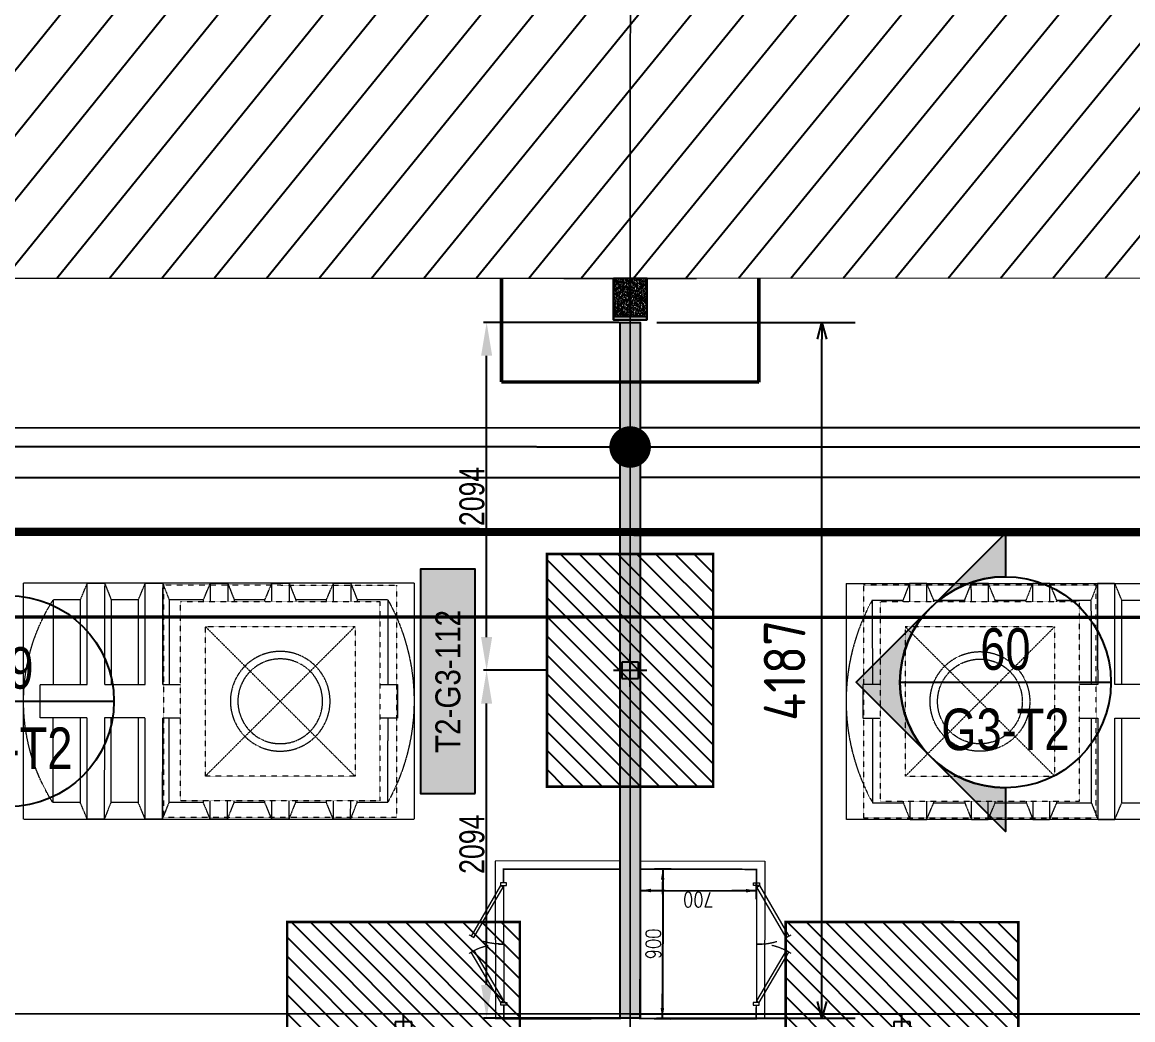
# Model space of a CAD drawing. Header units: centimetres. Extents: x -6122352 to 7132207, y -1694241 to 1947892.
# Drawn here: x 182464 to 189148, y -108418 to -102413 of the extents above; entities that cross this region are included whole.
import ezdxf
from ezdxf.enums import TextEntityAlignment as Align

# ---------------------------------------------------------------- set-up
doc = ezdxf.new("R2010")
doc.units = ezdxf.units.CM
doc.header["$MEASUREMENT"] = 0
doc.header["$PDMODE"] = 66
doc.header["$PDSIZE"] = 100
for name, pattern in [('2. HG-ST XR COL 3A (5V 7V 9V 11V - GF (4M & 5D-E)$0$HIDDEN', [0.375, 0.25, -0.125]), ('DASHED2', [0.375, 0.25, -0.125]), ('HIDDEN', [0.375, 0.25, -0.125]), ('LTH-4G-M-XR-GROUND FLOOR PLAN$0$HIDDEN2', [0.1875, 0.125, -0.0625]), ('XR-AR-END-SETTING OUT PLAN$0$23261-XR-AR-SI-GF$0$HIDDEN', [0.375, 0.25, -0.125])]:
    doc.linetypes.add(name, pattern=pattern)
for name, color, linetype in [('00-MI-DIM', 7, 'Continuous'), ('23585-XR-AR-BOUNDARY WALLS AND SETBACKS$0$setback', 7, 'XR-AR-END-SETTING OUT PLAN$0$23261-XR-AR-SI-GF$0$HIDDEN'), ('@MI-FOOTINGS', 7, 'Continuous'), ('@MI-REF LAYER', 7, 'Continuous'), ('@MI-TYPE-02', 6, 'Continuous'), ('A-GLASS HATCH', 7, 'Continuous'), ('B_TH_8', 7, 'Continuous'), ('CTECH-Text 2.5mm', 2, 'Continuous'), ('PANEL-TAGS', 7, 'Continuous'), ('VD-WS-WATER TANK', 7, 'Continuous'), ('XR-AR-MID-SETTING OUT FOR MASTER$0$23585-XR-AR-MID-GROUND FLOOR$0$A-Flor-Strs', 1, 'Continuous'), ('XR-AR-MID-SETTING OUT FOR MASTER$0$23585-XR-AR-MID-GROUND FLOOR$0$GS-HATCH-FLOOR TILE', 251, 'Continuous')]:
    doc.layers.add(name, color=color, linetype=linetype)
doc.layers.add('08-Compound Wall-2', color=6, linetype='Continuous', lineweight=25, true_color=0xff00ff)
for name, color, linetype, lineweight in [('23585-XR-AR-DAMAC PLOT LIMITS$0$1-Mid units', 41, 'Continuous', 5), ('@ Foundations', 4, 'DASHED2', 50), ('A-ANNO-TEXT', 3, 'Continuous', 25), ('LTH-4G-M-XR-GROUND FLOOR PLAN$0$1717 X Water Tank Location_5B$0$00 Line 2', 6, 'Continuous', 13), ('XR-AR-MID-SETTING OUT FOR MASTER$0$23585-XR-AR-MID-GROUND FLOOR$0$$A-GLAZ-WNDO', 232, 'Continuous', 9), ('XR-AR-MID-SETTING OUT FOR MASTER$0$23585-XR-AR-MID-GROUND FLOOR$0$A-GLAZ-SILL', 8, 'Continuous', 5), ('XR-AR-MID-SETTING OUT FOR MASTER$0$23585-XR-AR-MID-GROUND FLOOR$0$A-GLAZ-WNDO', 232, 'Continuous', 9), ('XR-AR-MID-SETTING OUT FOR MASTER$0$23585-XR-AR-MID-GROUND FLOOR$0$A-WALL', 7, 'Continuous', 30), ('XR-AR-MID-SETTING OUT FOR MASTER$0$23585-XR-AR-MID-GROUND FLOOR$0$S-COLS', 51, 'Continuous', 40)]:
    doc.layers.add(name, color=color, linetype=linetype, lineweight=lineweight)
doc.layers.add('LTH-4G-M-XR-GROUND FLOOR PLAN$0$PDF_Geometry', color=7, linetype='Continuous', true_color=0xcccccc)
doc.styles.add('Arial Narrow', font='ARIALN.TTF', dxfattribs={"width": 0.95, "height": 500})
doc.styles.add('DIMTEXT', font='romans.shx', dxfattribs={"width": 0.8})
doc.styles.add('JWC 1.50MM', font='GOTHIC.TTF', dxfattribs={"width": 0.8, "height": 1.5})
doc.styles.add('PANELTAG_STYLE', font='arial.ttf')
doc.styles.add('Schueco-BEMSTIL', font='isocpeur.ttf', dxfattribs={"width": 0.9})
doc.dimstyles.new('DIM-25', dxfattribs={"dimscale": 25, "dimtxt": 2.5, "dimasz": 2.5, "dimexe": 1.25, "dimexo": 0.625, "dimgap": 1, "dimtad": 1, "dimdec": 0, "dimdsep": 46, "dimtxsty": 'DIMTEXT', "dimblk": 'AROW', "dimcen": 2.5, "dimse1": 1, "dimse2": 1, "dimclrd": 1, "dimclre": 1, "dimclrt": 2, "dimadec": 0, "dimazin": 0, "dimtfac": 1, "dimtdec": 0, "dimtmove": 0, "dimatfit": 3, "dimfxl": 1, "dimarcsym": 0})
doc.dimstyles.new('JWC - 1.5', dxfattribs={"dimtxt": 1.5, "dimasz": 2, "dimexe": 0.18, "dimexo": 0.06, "dimgap": 0.09, "dimtad": 1, "dimtoh": 1, "dimdec": 0, "dimzin": 0, "dimdsep": 46, "dimtxsty": 'JWC 1.50MM', "dimcen": 0.09, "dimclrd": 1, "dimclre": 1, "dimclrt": 2, "dimadec": 0, "dimazin": 0, "dimtfac": 1, "dimtdec": 0, "dimtofl": 0, "dimtmove": 0, "dimatfit": 3, "dimfxl": 30, "dimtolj": 1, "dimtzin": 0, "dimarcsym": 0})
doc.dimstyles.new('MI- JWC-TXT-2.5 MM', dxfattribs={"dimscale": 1.5, "dimtxt": 2.5, "dimasz": 1, "dimexe": 2, "dimexo": 1, "dimgap": 1, "dimtad": 1, "dimdec": 0, "dimdsep": 46, "dimtxsty": 'Schueco-BEMSTIL', "dimblk": 'OPEN30', "dimcen": 0, "dimdle": 2, "dimclrd": 140, "dimclre": 8, "dimclrt": 40, "dimadec": 0, "dimazin": 2, "dimtfac": 1, "dimtdec": 0, "dimtix": 1, "dimtmove": 2, "dimatfit": 3, "dimldrblk": 'OPEN', "dimfxl": 2, "dimlwd": -1, "dimlwe": -1, "dimarcsym": 0})
pattern_1 = [(45, (0, 0), (-57.45242597140699, 57.45242597140699), [])]

# ---------------------------------------------------------------- blocks, each defined once
blk = doc.blocks.new('23585-XR-AR-BOUNDARY WALLS AND SETBACKS')
at = {"layer": '08-Compound Wall-2'}
blk.add_lwpolyline([(496545.2942134548, 2768939.473959669), (496562.9158801445, 2768923.328117771), (496568.9635689847, 2768929.928655439), (496573.0169715791, 2768934.352258272), (496577.0705717183, 2768938.776058423), (496581.1239700586, 2768943.199856612), (496585.1773700582, 2768947.623656611), (496589.2307700578, 2768952.047456612), (496593.2841700584, 2768956.471256611), (496597.3375700579, 2768960.895056612), (496601.3909715799, 2768965.318658272), (496607.5050130368, 2768971.991327045), (496589.8835430788, 2768988.137370344)], dxfattribs=at)
at = {"layer": '23585-XR-AR-BOUNDARY WALLS AND SETBACKS$0$setback', "ltscale": 40, "const_width": 0.05}
blk.add_lwpolyline([(496603.4076911526, 2768971.812311382), (496589.0303414653, 2768984.985861099), (496584.8756448581, 2768980.451546177), (496580.8222491085, 2768976.027750814), (496576.7688491076, 2768971.603950815), (496572.7154491082, 2768967.180150814), (496568.6620491074, 2768962.756350815), (496564.6084013822, 2768958.332698731), (496560.5550491072, 2768953.908950815), (496556.501649108, 2768949.485150816), (496552.4482491076, 2768945.061350815), (496548.2917628816, 2768940.525058872), (496562.6692411395, 2768927.351702746), (496566.825369577, 2768931.887763219), (496570.8788474204, 2768936.311448177), (496574.9324515896, 2768940.735252725), (496578.9858017811, 2768945.158998367), (496583.0392017807, 2768949.582798366), (496587.0926017799, 2768954.006598367), (496591.1460017811, 2768958.430398366), (496595.1994017801, 2768962.854198367), (496599.2528474218, 2768967.277848177)], close=True, dxfattribs=at)
blk = doc.blocks.new('A$C9d9485f6')
at = {"layer": 'A-ANNO-TEXT', "rotation": 312.4881850805905}
blk.add_blockref('23585-XR-AR-BOUNDARY WALLS AND SETBACKS', (-2377088.534775567, -1504219.252137818), dxfattribs=at)
blk = doc.blocks.new('23585-XR-AR-DAMAC PLOT LIMITS')
at = {"layer": '23585-XR-AR-DAMAC PLOT LIMITS$0$1-Mid units', "color": 251, "true_color": 0x636466}
for points in [[(496597.4112999998, 2768960.827500001), (496579.7163000004, 2768977.041099999), (496583.7697000001, 2768981.4649), (496601.4647000004, 2768965.2511)], [(496593.3579000002, 2768956.4037), (496575.6628999999, 2768972.6173), (496579.7163000004, 2768977.041099999), (496597.4112999998, 2768960.827500001)]]:
    blk.add_lwpolyline(points, close=True, dxfattribs=at)
blk = doc.blocks.new('A$Cf093b529')
at = {"layer": 'A-ANNO-TEXT'}
blk.add_blockref('23585-XR-AR-DAMAC PLOT LIMITS', (-495391.9901121984, -2768603.441896566), dxfattribs=at)
blk = doc.blocks.new('AROW')
at = {"color": 1, "ltscale": 100}
for p, q in [((0, 0), (-3, 0)), ((-1.455191522836685e-11, -1), (-1.455191522836685e-11, 1))]:
    blk.add_line(p, q, dxfattribs=at)
blk.add_solid([(-1.279999999998836, 0.2133333333331393), (-1.279999999998836, -0.2133333333331393), (0, 0)], dxfattribs=at)
blk = doc.blocks.new('*D424')
at = {"layer": 'CTECH-Text 2.5mm', "color": 8, "lineweight": -2, "ltscale": 10, "transparency": 16777216}
blk.add_line((0.8245945251717253, -0.1346448104515323), (0.02459452517172529, -0.1346448104515323), dxfattribs=at)
at = {"layer": 'Defpoints', "color": 0, "ltscale": 10, "transparency": 16777216}
for p in [(-0.02540547482827471, -4.440892098500626e-16), (0.8745945251717253, -4.440892098500626e-16), (-0.02540547482827472, -0.1346448104515323)]:
    blk.add_point(p, dxfattribs=at)
at = {"layer": 'CTECH-Text 2.5mm', "color": 8, "lineweight": -2, "ltscale": 10, "transparency": 16777216, "xscale": 0.05, "yscale": 0.05, "zscale": 0.05, "rotation": 180}
blk.add_blockref('AROW', (-0.02540547482827472, -0.1346448104515323), dxfattribs=at)
at = {"layer": 'CTECH-Text 2.5mm', "color": 8, "lineweight": -2, "ltscale": 10, "transparency": 16777216, "xscale": 0.05, "yscale": 0.05, "zscale": 0.05}
blk.add_blockref('AROW', (0.8745945251717253, -0.1346448104515323), dxfattribs=at)
at = {"layer": 'CTECH-Text 2.5mm', "color": 8, "ltscale": 10, "transparency": 16777216, "insert": (0.4245945251717253, -0.07964481045153232), "char_height": 0.09, "attachment_point": 5, "style": 'DIMTEXT'}
blk.add_mtext('900', dxfattribs=at)
blk = doc.blocks.new('*D423')
at = {"layer": 'CTECH-Text 2.5mm', "color": 8, "lineweight": -2, "ltscale": 10, "transparency": 16777216}
blk.add_line((0.7458974683694629, -0.05000000000000048), (0.745897468369463, -0.6500000000000008), dxfattribs=at)
at = {"layer": 'Defpoints', "color": 0, "ltscale": 10, "transparency": 16777216}
for p in [(0.8745945251717258, -4.440892098500628e-16), (0.745897468369463, -0.7000000000000008), (0.8745945278484509, -0.7000000000000007)]:
    blk.add_point(p, dxfattribs=at)
at = {"layer": 'CTECH-Text 2.5mm', "color": 8, "lineweight": -2, "ltscale": 10, "transparency": 16777216, "xscale": 0.05, "yscale": 0.05, "zscale": 0.05}
for p, rotation in [((0.7458974683694629, -4.647852750491067e-16), 90), ((0.745897468369463, -0.7000000000000008), 270)]:
    blk.add_blockref('AROW', p, dxfattribs=dict(at, rotation=rotation))
at = {"layer": 'CTECH-Text 2.5mm', "color": 8, "ltscale": 10, "transparency": 16777216, "insert": (0.6908974683694628, -0.3500000000000008), "char_height": 0.09, "attachment_point": 5, "rotation": 90, "style": 'DIMTEXT'}
blk.add_mtext('700', dxfattribs=at)
blk = doc.blocks.new('WT')
at = {"layer": 'VD-WS-WATER TANK', "color": 8, "linetype": 'HIDDEN', "lineweight": 5}
for p, q in [((-1544.628465470625, 709.6584162400104), (-1544.628465470625, -710.3415837597568)), ((-1544.628465470625, 709.6584162400104), (805.3742911103182, 709.6584162400104)), ((805.3742911103182, -710.3415837599896), (805.3742911103182, 709.6584162400104)), ((-1205.197479922557, 610), (-1368.584841941483, 609.6917219583411)), ((-1367.616602353984, 100.7170481621288), (-1368.584841941483, 609.6917219583411)), ((-853.8209368987009, 609.9999999995343), (-1019.529137560632, 609.6873430171981)), ((-462.4613206691574, 609.9999999997672), (-670.4740313610528, 609.9999999997672)), ((-92.2536644951906, 609.9999999997672), (-279.1144151315093, 609.9999999997672)), ((277.9539916787762, 609.9999999997672), (91.09390626149252, 609.6474338008557)), ((645.8408009468112, 609.9999999997672), (461.3015541732311, 609.6518127417658)), ((646.8096269820817, 100.7170481618959), (645.8408009468112, 609.9999999997672)), ((-1366.263995035551, -610.3082780416589), (-1367.232107905904, -101.4002156818751)), ((648.161647852743, -610.0000000002328), (647.1941214301623, -101.4002156816423)), ((-1202.876633016858, -610.0000000002328), (-1366.263995035551, -610.3082780416589)), ((-853.8209368984681, -610.0000000002328), (-1017.208298916928, -610.3082780416589)), ((-462.4613206691574, -610), (-668.1531844553538, -610)), ((-92.2536644951906, -610.0000000002328), (-276.7935682260431, -610.0000000002328)), ((277.9539916787762, -610.0000000002328), (93.4147449049633, -610.3481872582342)), ((648.161647852743, -610.0000000002328), (463.6224010786973, -610.3481872582342)), ((805.3742911103182, -710.3415837599896), (-1544.628465470625, -710.3415837597568))]:
    blk.add_line(p, q, dxfattribs=at)
at = {"layer": 'VD-WS-WATER TANK', "color": 8, "linetype": 'HIDDEN', "lineweight": 5, "ltscale": 0.2}
for p, q in [((-450.0018297319766, 450.0018297312781, 1.058825682041061), (449.9999999995343, -449.9999999997672, -1)), ((449.9999999995343, 449.9999999993015), (-450.0000000004657, -450.0000000002328, 1.000000000007276))]:
    blk.add_line(p, q, dxfattribs=at)
at = {"layer": 'VD-WS-WATER TANK', "color": 8, "linetype": 'HIDDEN', "lineweight": 5}
for points in [[(-1057.987290713005, 100.7170481625944), (-1058.984124873765, 709.6584162407089), (-1161.101388717303, 709.6584162407089), (-1202.876633016625, 610.0000000006985), (-1202.876633016858, 100.7170481625944)], [(-1161.101388717303, 709.6584162407089), (-1161.10138871707, 100.7170481625944)], [(-1018.560901444405, 100.7170481623616), (-1019.529727479443, 610.0000000004657), (-1058.984124873765, 709.6584162407089)], [(-708.9315945943817, 100.7170481623616), (-709.928428754909, 709.6584162404761), (-812.04569259868, 709.6584162404761), (-853.8209368987009, 610.0000000002328), (-853.8209368982352, 100.7170481628273)], [(-812.04569259868, 709.6584162404761), (-812.04569259868, 100.7170481623616)], [(-669.5052053260151, 100.7170481623616), (-670.4740313610528, 610.0000000002328), (-709.928428754909, 709.6584162404761)], [(-318.3893022132106, 599.9999999993015), (-318.5688125255983, 709.6584162404761), (-420.6860763693694, 709.6584162404761), (-462.4613206691574, 610.0000000004657), (-462.4613206691574, 599.9999999997672)], [(-420.6860763693694, 709.6584162404761), (-420.6860763693694, 599.9999999997672)], [(-279.0953917962033, 599.9999999997672), (-279.1144151315093, 610.0000000004657), (-318.5688125255983, 709.6584162404761)], [(51.81901098834351, 599.9999999995343), (51.63884364836849, 709.6584162402432), (-50.47842019540258, 709.6584162407089), (-92.25366449495777, 610), (-92.2536644951906, 600)], [(-50.47842019540258, 709.6584162407089), (-50.47842019563541, 599.9999999997672)], [(91.11226437753066, 599.9999999995343), (91.09324104245752, 610.0000000002328), (51.63884364836849, 709.6584162402432)], [(422.026010134723, 599.9999999997672), (421.8464998223353, 709.6584162404761), (319.7292359783314, 709.6584162407089), (277.9539916787762, 610.0000000002328), (277.9539916787762, 599.9999999995343)], [(319.7292359783314, 709.6584162407089), (319.7292359785642, 600.0000000002328)], [(461.3199205512647, 600), (461.3008972161915, 610), (421.8464998223353, 709.6584162404761)], [(-1161.10138871707, 100.7170481625944), (-1444.626510607777, 100.7170481625944), (-1444.626510607777, -101.4002156811766), (-1161.10138871707, -101.4002156814095)], [(-812.04569259868, 100.7170481623616), (-1057.987290713005, 100.7170481625944)], [(-600.0000000002328, 100.7170481623616), (-708.9315945943817, 100.7170481623616)], [(599.9999999997672, -101.4002156811766), (705.3734893924557, -101.4002156811766), (705.3734893924557, 100.7170481625944), (599.9999999997672, 100.7170481625944)], [(-1202.876633016858, -101.4002156814095), (-1202.876633016858, -609.9999999995343), (-1161.101388717303, -710.3415837595239), (-1056.663277968066, -710.3415837592911), (-1017.208880573744, -610), (-1018.176406996092, -101.4002156811766)], [(-1161.10138871707, -101.4002156814095), (-1161.101388717303, -710.3415837595239)], [(-1056.663277968066, -710.3415837592911), (-1057.659002496395, -101.4002156809438)], [(-1057.659002496395, -101.4002156809438), (-812.0456925984472, -101.4002156811766)], [(-853.8209368984681, -101.4002156809438), (-853.8209368984681, -609.9999999995343), (-812.04569259868, -710.3415837595239), (-707.6075818496756, -710.3415837595239), (-668.1531844551209, -610), (-669.1207108779345, -101.4002156809438)], [(-812.0456925984472, -101.4002156811766), (-812.04569259868, -710.3415837595239)], [(-707.6075818496756, -710.3415837595239), (-708.6033063777722, -101.4002156809438)], [(-708.6033063777722, -101.4002156809438), (-600.0000000006985, -101.4002156814095)], [(-462.4613206689246, -600.0000000002328), (-462.4613206689246, -609.9999999997672), (-420.6860763693694, -710.3415837595239), (-316.2479656198993, -710.3415837590583), (-276.7935682255775, -609.9999999997672), (-276.8125915611163, -600.0000000002328)], [(-420.6860763693694, -600.0000000004657), (-420.6860763693694, -710.3415837595239)], [(-316.2479656198993, -710.3415837590583), (-316.428393206792, -600)], [(-92.25366449495777, -600.0000000004657), (-92.25366449495777, -609.9999999997672), (-50.47842019516975, -710.3415837592911), (53.95969055383466, -710.3415837592911), (93.41408794769086, -609.9999999997672), (93.39506461261772, -600.0000000004657)], [(-50.47842019540258, -600.0000000002328), (-50.47842019516975, -710.3415837592911)], [(53.95969055383466, -710.3415837592911), (53.7786999901291, -600.0000000004657)], [(277.9539916787762, -600.0000000004657), (277.9539916787762, -610), (319.7292359785642, -710.3415837592911), (424.1673467275687, -710.3415837592911), (463.6217441216577, -609.9999999997672), (463.6027207863517, -600.0000000002328)], [(319.7292359783314, -600.0000000004657), (319.7292359785642, -710.3415837592911)], [(424.1673467275687, -710.3415837592911), (423.9869191413745, -600.0000000002328)]]:
    blk.add_lwpolyline(points, dxfattribs=at)
at = {"layer": 'VD-WS-WATER TANK', "color": 8, "linetype": 'HIDDEN', "lineweight": 5, "ltscale": 0.2}
for points in [[(-699.9999999995343, -699.9999999995343), (700.0000000002328, -700), (699.9999999997672, 700), (-700, 700.0000000002328)], [(-600.0000000004657, -600.0000000004657), (599.9999999995343, -600.0000000011642), (599.9999999995343, 599.9999999995343), (-600.0000000002328, 599.9999999990687)], [(-450.0000000002328, -450.0000000002328), (449.9999999997672, -450.0000000004657), (449.9999999995343, 449.9999999993015), (-450.0000000004657, 450)]]:
    blk.add_lwpolyline(points, close=True, dxfattribs=at)
at = {"layer": 'VD-WS-WATER TANK', "color": 8, "linetype": 'HIDDEN', "lineweight": 5}
for radius in [299.9999999999999, 254.9999999999999]:
    blk.add_circle((0, 2.328306436538696e-10), radius, dxfattribs=at)
for centre, radius, start, end in [((-406.0936178530101, 1.520493773277849), 1138.534847617149, 147.7123555648303, 212.5056355353665), ((-448.5880362042226, -2.084176184376702), 1253.962327314667, 331.0008973028165, 29.21709379940886)]:
    blk.add_arc(centre, radius, start, end, dxfattribs=at)
blk = doc.blocks.new('_Dot')
at = {"color": 0, "linetype": 'ByBlock', "lineweight": -2}
blk.add_line((-0.5, 0), (-1, 0), dxfattribs=at)
at = {"color": 0, "linetype": 'ByBlock', "const_width": 0.5}
blk.add_lwpolyline([(-0.25, 0, 1), (0.25, 0, 1)], format="xyb", close=True, dxfattribs=at)
blk = doc.blocks.new('_Open30')
at = {"color": 0, "linetype": 'ByBlock', "lineweight": -2}
for p, q in [((-1, 0.26794919), (0, 0)), ((0, 0), (-1, -0.26794919)), ((0, 0), (-1, 0))]:
    blk.add_line(p, q, dxfattribs=at)
blk = doc.blocks.new('*D1487')
at = {"layer": '@MI-TYPE-02', "color": 8, "transparency": 16777216}
for p, q in [((417737.3374513028, -229133.8218370808), (418931.5244793472, -229133.8218370808)), ((417736.6133447946, -233320.9792771468), (418931.5244793472, -233320.9792771468))]:
    blk.add_line(p, q, dxfattribs=at)
at = {"layer": '@MI-TYPE-02', "color": 140, "transparency": 16777216}
blk.add_line((418731.5244793472, -233220.9792771468), (418731.5244793472, -229233.8218370808), dxfattribs=at)
at = {"layer": 'Defpoints', "color": 0, "transparency": 16777216}
for p in [(417637.3374513028, -229133.8218370808), (418731.5244793472, -229133.8218370808), (417636.6133447946, -233320.9792771468)]:
    blk.add_point(p, dxfattribs=at)
at = {"layer": '@MI-TYPE-02', "color": 140, "transparency": 16777216, "xscale": 100, "yscale": 100, "zscale": 100}
for p, rotation in [((418731.5244793472, -229133.8218370808), 90), ((418731.5244793472, -233320.9792771468), 270)]:
    blk.add_blockref('_Open30', p, dxfattribs=dict(at, rotation=rotation))
at = {"layer": '@MI-TYPE-02', "color": 40, "transparency": 16777216, "insert": (418506.524479347, -231227.4005571138), "char_height": 250, "attachment_point": 5, "rotation": 90, "style": 'Schueco-BEMSTIL'}
blk.add_mtext('4187', dxfattribs=at)
blk = doc.blocks.new('_Open')
at = {"color": 0, "linetype": 'ByBlock', "lineweight": -2}
for p, q in [((-1, 0.1666666666666667), (0, 0)), ((-1, -0.1666666666666667), (0, 0)), ((0, 0), (-1, 0))]:
    blk.add_line(p, q, dxfattribs=at)
blk = doc.blocks.new('T2-SINGLE FOOTING')
at = {"layer": '@MI-FOOTINGS', "transparency": 33554679}
h = blk.add_hatch(dxfattribs=at)
h.set_pattern_fill('ANSI31', color=8, scale=650)
h.set_pattern_definition(pattern_1)
h.paths.add_polyline_path([(-700, 500), (700, 500), (700, -500), (-700, -500)])
at = {"layer": '@MI-FOOTINGS', "color": 62, "const_width": 15}
blk.add_lwpolyline([(-700, 500), (700, 500), (700, -500), (-700, -500)], close=True, dxfattribs=at)
at = {"layer": '@MI-FOOTINGS', "color": 30}
blk.add_point((0, 0), dxfattribs=at)
blk = doc.blocks.new('*D1587')
at = {"color": 1, "lineweight": -2, "transparency": 16777216}
for p, q in [((41493.7554321444, -2026.094970520092), (41118.26345582127, -2026.094970520092)), ((41136.26345582127, -3919.663388260526), (41136.26345582127, -2226.094970520092)), ((41933.39337977477, -4119.663388260526), (41118.26345582127, -4119.663388260526))]:
    blk.add_line(p, q, dxfattribs=at)
at = {"color": 1, "transparency": 16777216}
for points in [[(41102.93012248794, -2226.094970520092), (41169.59678915461, -2226.094970520092), (41136.26345582127, -2026.094970520092)], [(41102.93012248794, -3919.663388260526), (41169.59678915461, -3919.663388260526), (41136.26345582127, -4119.663388260526)]]:
    blk.add_solid(points, dxfattribs=at)
at = {"layer": 'Defpoints', "color": 0, "transparency": 16777216}
for p in [(41136.26345582127, -2026.094970520092), (41499.7554321444, -2026.094970520092), (41939.39337977477, -4119.663388260526)]:
    blk.add_point(p, dxfattribs=at)
at = {"color": 2, "transparency": 16777216, "insert": (41048.49051224547, -3072.87917939032), "char_height": 150, "attachment_point": 5, "rotation": 90, "style": 'JWC 1.50MM'}
blk.add_mtext('\\A1;2094', dxfattribs=at)
blk = doc.blocks.new('*D1588')
at = {"color": 1, "lineweight": -2, "transparency": 16777216}
for p, q in [((41934.11748628296, 67.4940518055528), (41118.26345582129, 67.49405180555267)), ((41136.26345582129, -1826.094970520092), (41136.26345582129, -132.5059481944474)), ((41493.7554321444, -2026.094970520092), (41118.26345582129, -2026.094970520092))]:
    blk.add_line(p, q, dxfattribs=at)
at = {"color": 1, "transparency": 16777216}
for points in [[(41102.93012248795, -132.5059481944474), (41169.59678915462, -132.5059481944474), (41136.26345582129, 67.49405180555267)], [(41102.93012248795, -1826.094970520092), (41169.59678915462, -1826.094970520092), (41136.26345582129, -2026.094970520092)]]:
    blk.add_solid(points, dxfattribs=at)
at = {"layer": 'Defpoints', "color": 0, "transparency": 16777216}
for p in [(41136.26345582129, 67.49405180555267), (41940.11748628296, 67.4940518055528), (41499.7554321444, -2026.094970520092)]:
    blk.add_point(p, dxfattribs=at)
at = {"color": 2, "transparency": 16777216, "insert": (41048.49051224548, -979.3004593572812), "char_height": 150, "attachment_point": 5, "rotation": 90, "style": 'JWC 1.50MM'}
blk.add_mtext('\\A1;2094', dxfattribs=at)
blk = doc.blocks.new('A$C32bc01fd')
at = {"layer": '@MI-REF LAYER'}
h = blk.add_hatch(dxfattribs=at)
h.set_pattern_fill('AR-CONC', color=256, scale=2)
h.set_pattern_definition([(49.99999999999999, (-104821.8991971443, 103939.9561371058), (14.34520365201507, -1.255042699651902), [1.5, -16.5]), (355, (-104821.8991971443, 103939.9561371058), (-2.77502667226, 15.04384267400024), [1.2, -13.2]), (100.45144446, (-104820.7037635243, 103939.8515502258), (11.57017693454224, 13.78879981937259), [1.274803839999999, -14.02284224]), (46.18420000000001, (-104821.8991971443, 103943.9561371058), (21.34482661343145, -3.310385615861531), [2.25, -24.75]), (96.63563549, (-104820.1204622443, 103943.6802709658), (18.69323891348457, 19.48237201549101), [1.91220684, -21.0342752]), (351.1841639899999, (-104821.8991971443, 103943.9561371058), (18.69323890109546, 19.4823720053998), [1.8, -19.80000002]), (21, (-104819.8991971443, 103942.9561371058), (11.93814104236923, -8.052377813306776), [1.5, -16.5]), (326.0000000000001, (-104819.8991971443, 103942.9561371058), (4.866306638431634, 14.50300090093706), [1.2, -13.2]), (71.45144474, (-104818.9043520643, 103942.2851056258), (16.80444753459942, 6.450623056127077), [1.2748038, -14.02284224]), (37.50000000000001, (-104821.8991971443, 103939.9561371058), (0.2431971063458134, 6.65787707662623), [0, -13.04, 0, -13.4, 0, -13.25]), (7.499999999999999, (-104821.8991971443, 103939.9561371058), (5.261390748842972, 7.888234237647205), [0, -7.64, 0, -12.74, 0, -5.05]), (327.5, (-104826.3591971444, 103939.9561371058), (10.67644872344818, -0.4510974346875951), [0, -5, 0, -15.6, 0, -20.7]), (317.5, (-104828.3591971444, 103939.9561371058), (11.66372338684772, 2.002099646646355), [0, -6.5, 0, -10.36, 0, -14.7])])
h.paths.add_polyline_path([(-99.98345501905715, 0), (99.9834550190717, 0), (99.9834550190717, -229.9459197016113), (-99.98345501905715, -229.9459197016113)])
at = {"layer": '@MI-REF LAYER', "color": 0}
blk.add_lwpolyline([(-99.98345501905715, 0), (99.9834550190717, 0), (99.9834550190717, -229.9459197016113), (-99.98345501905715, -229.9459197016113)], close=True, dxfattribs=at)
blk = doc.blocks.new('T2-FOOTING PLAN')
at = {"layer": '@MI-FOOTINGS', "transparency": 33554679}
h = blk.add_hatch(dxfattribs=at)
h.set_pattern_fill('ANSI31', color=8, scale=650)
h.set_pattern_definition(pattern_1)
h.paths.add_polyline_path([(-700, 650), (700, 650), (700, -650), (-700, -650)])
at = {"layer": '@MI-FOOTINGS', "color": 160, "true_color": 0x3340f0, "const_width": 15}
blk.add_lwpolyline([(-700, 650), (700, 650), (700, -650), (-700, -650)], close=True, dxfattribs=at)
at = {"layer": '@MI-FOOTINGS', "color": 30}
blk.add_point((0, 0), dxfattribs=at)
blk = doc.blocks.new('G10-REAR PARTITION LEFT EXTD')
at = {"layer": '@MI-FOOTINGS', "xscale": -1, "rotation": 0.01015602854542941}
for p in [(49658.18472264998, 7.997655955085065), (52658.18467552034, 8.52942436336889)]:
    blk.add_blockref('T2-FOOTING PLAN', p, dxfattribs=at)
blk = doc.blocks.new('XR-AR-MID-SETTING OUT FOR MASTER$0$23585-XR-AR-MID-GROUND FLOOR$0$945-4P-1-101-GROUND FLOOR PLAN$0$XR-MIDDLE-GROUND FLOOR PLAN$0$A$C446944C1')
at = {"layer": 'XR-AR-MID-SETTING OUT FOR MASTER$0$23585-XR-AR-MID-GROUND FLOOR$0$A-GLAZ-SILL', "color": 252}
blk.add_line((-2.733431756496429e-07, -4.737777635455132e-05), (5.199999726377428, -4.737754352390766e-05), dxfattribs=at)
for points in [[(2.208076124545187, -0.02284434624016285), (2.208076124545187, -0.1242443462833762), (2.093846930889413, -0.07354434626176953), (2.208076124545187, -0.02284434624016285)], [(2.991923328721896, -0.02284434624016285), (2.991923328721896, -0.1242443462833762), (3.106152522144839, -0.07354434579610825), (2.991923328721896, -0.02284434624016285)]]:
    blk.add_lwpolyline(points, dxfattribs=at)
at = {"layer": 'XR-AR-MID-SETTING OUT FOR MASTER$0$23585-XR-AR-MID-GROUND FLOOR$0$A-GLAZ-WNDO', "color": 252}
for p, q in [((5.199999726610258, 0.2499526219908148), (-2.735760062932968e-07, 0.2499526222236454)), ((-2.735760062932968e-07, 0.2499526222236454), (-2.733431756496429e-07, -4.737777635455132e-05)), ((0.04999972670339048, 0.0999526223167777), (0.04999972647055984, 0.2499526219908148)), ((1.284999726805836, 0.2499526222236454), (1.284999726805836, 0.09995262185111642)), ((1.334999726619571, 0.09995262208394706), (1.334999726619571, 0.2499526222236454)), ((3.864999726880342, 0.0999526223167777), (3.864999726880342, 0.2499526224564761)), ((3.914999726694077, 0.2499526222236454), (3.914999726694077, 0.09995262185111642)), ((5.149999726563692, 0.09995262254960835), (5.149999726796523, 0.2499526222236454)), ((5.199999726610258, 0.2499526219908148), (5.199999726377428, -4.737754352390766e-05)), ((-2.733431756496429e-07, 0.09995262208394706), (2.599999726517126, 0.09995262185111642)), ((5.199999726610258, 0.0999526223167777), (2.599999726517126, 0.09995262185111642))]:
    blk.add_line(p, q, dxfattribs=at)
for points in [[(1.284999726805836, 0.1999526221770793), (0.04999972647055984, 0.1999526226427406)], [(3.914999726694077, 0.1999526221770793), (5.149999726796523, 0.1999526219442487)]]:
    blk.add_lwpolyline(points, dxfattribs=at)
for points in [[(1.224999726749957, 0.03995262226089835), (1.304999726824462, 0.03995262226089835), (1.304999726824462, 0.08995262207463384), (1.224999726517126, 0.08995262230746448)], [(2.51999972644262, 0.03995262226089835), (1.304999726824462, 0.03995262226089835), (1.304999726824462, 0.08995262207463384), (2.519999726675451, 0.08995262207463384)], [(2.599999726517126, 0.03995262226089835), (2.51999972644262, 0.03995262226089835), (2.519999726675451, 0.08995262207463384), (2.599999726517126, 0.08995262254029512)], [(2.599999726517126, 0.03995262226089835), (2.679999726591632, 0.03995262202806771), (2.679999726591632, 0.08995262254029512), (2.599999726517126, 0.08995262254029512)], [(2.679999726591632, 0.03995262202806771), (3.89499972644262, 0.039952622493729), (3.894999726675451, 0.08995262207463384), (2.679999726591632, 0.08995262254029512)], [(3.974999726749957, 0.039952622493729), (3.89499972644262, 0.039952622493729), (3.894999726675451, 0.08995262207463384), (3.974999726749957, 0.08995262230746448)]]:
    blk.add_lwpolyline(points, close=True, dxfattribs=at)
blk = doc.blocks.new('XR-AR-MID-SETTING OUT FOR MASTER$0$23585-XR-AR-MID-GROUND FLOOR$0$A$C08698786')
at = {"layer": 'XR-AR-MID-SETTING OUT FOR MASTER$0$23585-XR-AR-MID-GROUND FLOOR$0$S-COLS', "color": 252, "lineweight": 30}
blk.add_lwpolyline([(5900, 19472.65428233147), (5899.999999761581, 18772.65428209305), (6100, 18772.65428209305), (6099.999999761581, 19472.65428209305)], close=True, dxfattribs=at)
blk = doc.blocks.new('XR-AR-MID-SETTING OUT FOR MASTER')
h = blk.add_hatch()
h.set_pattern_fill('AR-CONC', color=8, scale=0.2, angle=90)
h.set_pattern_definition([(140, (-1262400.083953284, -115249.5658790822), (3.187817107780619, 36.4369337992008), [3.81, -41.91]), (85.00000000000001, (-1262400.083953284, -115249.5658790822), (-38.21136904780703, -7.048684284993866), [3.048, -33.528116834]), (190.4514447, (-1262399.818302584, -115246.5294776823), (-35.02355038243902, 29.38824941807066), [3.23800176, -35.61804892]), (136.1842, (-1262410.243953284, -115249.5658790822), (8.408465586545434, 54.21580817842599), [5.714999999999996, -62.86499999999997]), (186.63555761, (-1262409.543253284, -115245.0478990822), (-49.48522491954431, 47.48082681030061), [4.857004628, -53.427121632]), (81.18415117, (-1262410.243953284, -115249.5658790822), (-49.48522491710654, 47.48082681299541), [4.571993414, -50.291946384]), (111, (-1262407.703953284, -115244.4858790822), (20.45303963741753, 30.3228782538265), [3.81, -41.91]), (56.00000000000004, (-1262407.703953284, -115244.4858790822), (-36.83759322446385, 12.36040566952942), [3.048, -33.528]), (161.451445, (-1262405.999533304, -115241.9589725622), (-16.38455377718105, 42.68328385574323), [3.23800176, -35.61798752]), (127.5, (-1262400.083953284, -115249.5658790822), (-16.91100777463062, 0.6177206501183644), [0, -33.1216, 0, -34.036, 0, -33.655]), (97.49999999999996, (-1262400.083953284, -115249.5658790822), (-20.0361149636239, 13.36393250206115), [0, -19.4056, 0, -32.3596, 0, -12.827]), (57.49999999999999, (-1262400.083953284, -115260.8942790822), (1.14574879853469, 27.11811903337428), [0, -12.69999999999999, 0, -39.62399999999997, 0, -52.57799999999997]), (47.5, (-1262400.083953284, -115265.9742790822), (-5.085298206666605, 29.62583627720361), [0, -16.51, 0, -26.3144, 0, -37.338])])
h.paths.add_polyline_path([(5999.999541923382, 19702.65428161621), (5900.000002175548, 19702.65428161621), (5900.000002175548, 19472.75295772805), (5999.999541923382, 19472.75295772805)])
h.paths.add_polyline_path([(6100.000002175548, 19702.65428161621), (5999.999541923382, 19702.65428161621), (5999.999541923382, 19472.75295772805), (6100.000002175548, 19472.75295772805)])
for points in [[(6100.000002175548, 19702.65428161621), (6100.000002175548, 19722.65428161621), (5900.000002175548, 19722.65428161621), (5900.000002175548, 19702.65428161621)], [(5900.000002175548, 19472.65428161621), (5900.000002175548, 19702.65428161621), (6100.000002175548, 19702.65428161621), (6100.000002175548, 19472.75295772808)]]:
    blk.add_lwpolyline(points)
at = {"layer": 'XR-AR-MID-SETTING OUT FOR MASTER$0$23585-XR-AR-MID-GROUND FLOOR$0$A-Flor-Strs', "color": 8}
for p, q in [((60.05534254956096, 20672.92354680672), (5940.045863168596, 20672.65234583314)), ((60.04151019822535, 20372.92400187173), (5940.031380742199, 20372.65280095958))]:
    blk.add_line(p, q, dxfattribs=at)
at = {"layer": 'XR-AR-MID-SETTING OUT FOR MASTER$0$23585-XR-AR-MID-GROUND FLOOR$0$A-WALL', "color": 8}
for points in [[(5899.999999791384, 19472.65428161621), (6099.999999731779, 19472.65428209305), (6100.001724034548, 5500.167464256287), (5900.001724511385, 5500.167624473572), (5900.00086197257, 14852.65960931778), (5500.076263397932, 14852.66031265259), (5500.0762629807, 14952.66031169891), (5900.000431150198, 14952.65961027145)], [(5600.000443965197, 19472.65428209305), (5899.999999791384, 19472.65428161621), (5899.999999850988, 19222.65428209305), (5600.000443309546, 19222.70159482956)]]:
    blk.add_lwpolyline(points, close=True, dxfattribs=at)
at = {"layer": 'XR-AR-MID-SETTING OUT FOR MASTER$0$23585-XR-AR-MID-GROUND FLOOR$0$$A-GLAZ-WNDO', "color": 8, "xscale": -1000, "yscale": 1000, "zscale": 1000}
blk.add_blockref('XR-AR-MID-SETTING OUT FOR MASTER$0$23585-XR-AR-MID-GROUND FLOOR$0$945-4P-1-101-GROUND FLOOR PLAN$0$XR-MIDDLE-GROUND FLOOR PLAN$0$A$C446944C1', (5600.000170022249, 19222.70166015625), dxfattribs=at)
at = {"layer": 'XR-AR-MID-SETTING OUT FOR MASTER$0$23585-XR-AR-MID-GROUND FLOOR$0$GS-HATCH-FLOOR TILE', "color": 8}
blk.add_blockref('XR-AR-MID-SETTING OUT FOR MASTER$0$23585-XR-AR-MID-GROUND FLOOR$0$A$C08698786', (-1.490116119384766e-07, 0), dxfattribs=at)
blk = doc.blocks.new('MID UNIT')
at = {"xscale": 0.001, "yscale": 0.001, "zscale": 0.001}
blk.add_blockref('XR-AR-MID-SETTING OUT FOR MASTER', (0, 0), dxfattribs=at)
blk = doc.blocks.new('TH_8')
blk.add_blockref('MID UNIT', (495802.3053798382, 2769197.479078153))
at = {"xscale": -1}
blk.add_blockref('MID UNIT', (495814.3053798428, 2769197.479078153), dxfattribs=at)
blk = doc.blocks.new('A$Ca7ad59d2')
at = {"layer": 'B_TH_8', "xscale": 1.000018136216304, "yscale": 1.000018136216304, "zscale": 1.000018136216304}
blk.add_blockref('TH_8', (-495803.6470986201, -2769248.051850634), dxfattribs=at)
blk = doc.blocks.new('A$Cac0110ba')
at = {"rotation": 227.5015136760979}
blk.add_blockref('A$Ca7ad59d2', (28.54929658252513, 57.49132066033781), dxfattribs=at)
at = {"layer": '@ Foundations', "linetype": 'DASHED2', "ltscale": 25}
blk.add_lwpolyline([(31.8526986776269, 34.8995214542374), (33.36415380606195, 33.51460145879537), (34.41128843690967, 34.65740899508819), (32.89983330847463, 36.04232899053022)], close=True, dxfattribs=at)
blk = doc.blocks.new('*U1871')
h = blk.add_hatch(color=94)
edge = h.paths.add_edge_path()
edge.add_line((-5.853590386044781e-15, -6.350000000000011), (-3.839567134987508e-15, -8.98025612106916))
edge.add_line((-3.839567134987508e-15, -8.98025612106916), (-8.98025612106916, -1.4210854715202e-14))
edge.add_line((-8.98025612106916, -1.364422505680946e-14), (-1.243449787580175e-14, 8.980256121069147))
edge.add_line((-1.308023176029987e-14, 8.980256121069147), (-6.554262137165959e-15, 6.349999999999988))
edge.add_arc((-2.326472348102011e-15, -1.154631945610163e-14), 6.35, 90.00000000000004, 269.9999999999999)
at = {"color": 94}
blk.add_line((-6.35, -5.639932965095795e-15), (6.35, -1.127986593019159e-14), dxfattribs=at)
for points in [[(-5.853590386044781e-15, -6.350000000000011), (-3.839567134987508e-15, -8.98025612106916), (-8.98025612106916, -1.364422505680946e-14), (-1.308023176029987e-14, 8.980256121069147), (-6.554262137165959e-15, 6.349999999999988, 0.9999999999999994)], [(-4.490128060534579, 4.490128060534578, 0.4142135623730951), (-4.490128060534578, -4.49012806053458), (-8.98025612106916, -1.236372533598709e-15), (-4.490128060534585, 4.490128060534578)]]:
    blk.add_lwpolyline(points, format="xyb", close=True)
blk.add_circle((-1.409983241273949e-15, -5.639932965095795e-15), 6.35, dxfattribs=at)
at = {"style": 'Arial Narrow', "width": 0.95, "flags": 8}
blk.add_attdef('VIEWNUMBER', text='', height=2.5, dxfattribs=at).set_placement((-1.409983241273949e-15, -5.639932965095795e-15), align=Align.BOTTOM_CENTER)
blk.add_attdef('SHEETNUMBER', text='', height=2.5, dxfattribs=at).set_placement((-1.409983241273949e-15, -1.587500000000005), align=Align.TOP_CENTER)
blk = doc.blocks.new('PANELTAG')
at = {"layer": 'PANEL-TAGS', "color": 1}
blk.add_lwpolyline([(-13.49999999999989, -3.300000000000182), (13.50000000000011, -3.300000000000182), (13.50000000000011, 3.299999999999727), (-13.49999999999989, 3.299999999999727)], close=True, dxfattribs=at)
at = {"layer": 'PANEL-TAGS', "color": 40, "true_color": 0xffd700}
blk.add_solid([(-13.49999999999989, -3.300000000000182), (13.50000000000011, -3.300000000000182), (-13.49999999999989, 3.299999999999727), (13.50000000000011, 3.299999999999727)], dxfattribs=at)
at = {"layer": 'PANEL-TAGS', "color": 5, "style": 'PANELTAG_STYLE', "width": 0.85}
blk.add_attdef('TAGNO', text='', height=3, dxfattribs=at).set_placement((1.13686837721616e-13, -4.547473508864641e-13), align=Align.MIDDLE)
blk = doc.blocks.new('M3 REF WITH TABLES')
at = {"color": 1, "const_width": 0.02}
blk.add_lwpolyline([(150.205946641101, 128.4317175084725), (146.4893651941093, 128.0285748476163), (123.299064669176, 102.7194816619158), (121.3066007388406, 104.5475220000371), (123.299064669176, 102.7194816619158), (105.6650739989127, 83.47435318119824), (105.5925103422487, 79.76300930185243)], dxfattribs=at)
blk = doc.blocks.new('A$C3dfd7553')
at = {"layer": 'LTH-4G-M-XR-GROUND FLOOR PLAN$0$1717 X Water Tank Location_5B$0$00 Line 2', "color": 8, "linetype": 'Continuous', "elevation": -5.961404628470183e-10}
blk.add_lwpolyline([(0.05625000142252747, -0.700000001154433, 0.01, 0.01, 0), (-0.02540547482827471, -0.7000000014647962, 0.01, 0.01, 0), (-0.02540547482827471, -4.440892098500626e-16, 0.01, 0.01, 0), (0.8745945251717253, -4.440892098500626e-16, 0.01, 0.01, 0), (0.8745945251717253, -0.7000000000000005, 0.01, 0.01, 0), (0.7937499990198317, -0.7000000003091413, 0, 0, 0)], format="xyseb", dxfattribs=at)
at = {"layer": 'LTH-4G-M-XR-GROUND FLOOR PLAN$0$PDF_Geometry', "color": 8, "lineweight": 5, "elevation": -5.961404628470183e-10}
for points in [[(-0.02540547482827471, -0.7500000016548443), (-0.02540547482827471, -4.440892098500626e-16), (0.9245945251717254, -4.440892098500626e-16), (0.9245945251717254, -0.7499999998087883), (-0.02540547482827471, -0.7500000015625269)], [(0.7765624990198317, -0.7000000000727601), (0.07343750142252746, -0.700000001128647)]]:
    blk.add_lwpolyline(points, dxfattribs=at)
for points in [[(0.07343750142252746, -0.7171875012014066), (0.07343750142252746, -0.6812500012014066), (0.05625000142252747, -0.6812500012014066), (0.05625000142252747, -0.7171875012014066)], [(0.376624831931947, -0.8951878049197844), (0.385999831931947, -0.8795628049197844), (0.08281250142252745, -0.7015625012014066), (0.07343750142252746, -0.7171875012014066)], [(0.4733751685104121, -0.8951878049197844), (0.4640001685104121, -0.8795628049197844), (0.7671874990198316, -0.7015625012013483), (0.7765624990198317, -0.7171875012013483)], [(0.7765624990198317, -0.7171875012013483), (0.7765624990198317, -0.6812500012013484), (0.7937499990198317, -0.6812500012013484), (0.7937499990198317, -0.7171875012013483)]]:
    blk.add_lwpolyline(points, close=True, dxfattribs=at)
at = {"layer": 'LTH-4G-M-XR-GROUND FLOOR PLAN$0$PDF_Geometry', "color": 8, "linetype": 'LTH-4G-M-XR-GROUND FLOOR PLAN$0$HIDDEN2', "lineweight": 5}
for centre, start, end in [((0.07343750142252746, -0.7171875012014066), 327.1406896579334, 2.802125314774052), ((0.7765624990198317, -0.7171875012013483), 177.1978746852259, 212.8593103420665)]:
    blk.add_arc(centre, 0.3515773961808323, start, end, dxfattribs=at)
at = {"layer": 'CTECH-Text 2.5mm', "ltscale": 10}
dim = blk.add_linear_dim(base=(-0.02540547482827472, -0.1346448104515323), p1=(0.8745945251717253, -4.440892098500626e-16), p2=(-0.02540547482827471, -4.440892098500626e-16), dimstyle='DIM-25', override={"dimscale": 1, "dimtxt": 0.09, "dimasz": 0.05, "dimgap": 0.01, "dimlfac": 1000, "dimclrd": 8, "dimclre": 8, "dimclrt": 8}, dxfattribs=at)
dim.commit()
dim.dimension.update_dxf_attribs({"geometry": '*D424', "text_midpoint": (0.4245945251717253, -0.07964481045153232)})
dim = blk.add_linear_dim(base=(0.745897468369463, -0.7000000000000008), p1=(0.8745945251717253, -4.440892098500626e-16), p2=(0.8745945278484505, -0.7000000000000005), angle=90, dimstyle='DIM-25', override={"dimscale": 1, "dimtxt": 0.09, "dimasz": 0.05, "dimgap": 0.01, "dimlfac": 1000, "dimclrd": 8, "dimclre": 8, "dimclrt": 8}, dxfattribs=at)
dim.commit()
dim.dimension.update_dxf_attribs({"geometry": '*D423', "text_midpoint": (0.6908974683694628, -0.3500000000000008)})
blk = doc.blocks.new('A$Ceb9e94c1')
at = {"rotation": 269.8805414051897}
blk.add_blockref('A$C3dfd7553', (15.09004411660135, 23.90465024369769, -5.576022470892501e-09), dxfattribs=at)
at = {"xscale": -0.9999999999999998, "rotation": 90.1194586198141}
blk.add_blockref('A$C3dfd7553', (15.20994836976752, 23.90465604723431, 5.392140216524913e-08), dxfattribs=at)
at = {"layer": 'VD-WS-WATER TANK', "ltscale": 100}
for p, xscale, yscale, zscale, rotation in [((13.04463455965742, 22.02073650341481, -6.172170209697134e-09), 0.001, 0.001, 0.001, 1.469650456022651e-08), ((17.2553806505166, 22.02033942658454, -1.155140051468803e-07), -0.0009999999999999987, 0.0009999999999999987, 0.000999999999999999, 1.030730803970256e-08)]:
    blk.add_blockref('WT', p, dxfattribs=dict(at, xscale=xscale, yscale=yscale, zscale=zscale, rotation=rotation))
blk = doc.blocks.new('T2-G10 PARTITION WALLS')
at = {"layer": 'A-GLASS HATCH'}
h = blk.add_hatch(color=6, dxfattribs=at)
h.dxf.hatch_style = 1
h.paths.add_polyline_path([(41939.39337977476, -4119.663388260524), (41940.11748628295, 67.49405180555186), (42060.11748451402, 67.47344722037087), (42059.39337800583, -4119.683992845705)])
at = {"layer": '@MI-TYPE-02', "color": 6}
blk.add_lwpolyline([(41939.39337977476, -4119.663388260524), (41940.11748628295, 67.49405180555186), (42060.11748451402, 67.47344722037087), (42059.39337800583, -4119.683992845705)], close=True, dxfattribs=at)
at = {"layer": '@MI-FOOTINGS', "rotation": 90}
blk.add_blockref('T2-SINGLE FOOTING', (41999.75543214439, -2026.094970520091), dxfattribs=at)
at = {"color": 0}
for base, p1, p2, picture, middle in [((41136.26345582129, 67.49405180555267), (41499.75543214439, -2026.094970520091), (41940.11748628295, 67.49405180555277), '*D1588', (41048.49051224548, -979.3004593572812)), ((41136.26345582127, -2026.094970520092), (41939.39337977476, -4119.663388260524), (41499.75543214439, -2026.094970520091), '*D1587', (41048.49051224547, -3072.87917939032))]:
    dim = blk.add_linear_dim(base=base, p1=p1, p2=p2, angle=90, dimstyle='JWC - 1.5', dxfattribs=at)
    dim.commit()
    dim.dimension.update_dxf_attribs({"geometry": picture, "text_midpoint": middle})
at = {"layer": '@MI-TYPE-02'}
dim = blk.add_linear_dim(base=(43154.30451255868, 67.47344722025446), p1=(42059.39337800583, -4119.683992845705), p2=(42060.11748451402, 67.47344722037087), angle=90, dimstyle='MI- JWC-TXT-2.5 MM', dxfattribs=at)
dim.commit()
dim.dimension.update_dxf_attribs({"geometry": '*D1487', "text_midpoint": (42929.3045125585, -2026.105272812827), "insert": (-375577.2199667885, 229201.295284301)})

msp = doc.modelspace()

# ---------------------------------------------------------------- block references
at = {"color": 94, "linetype": '2. HG-ST XR COL 3A (5V 7V 9V 11V - GF (4M & 5D-E)$0$HIDDEN', "xscale": 1000, "yscale": 1000, "zscale": 1000, "rotation": 312.4883110972302}
msp.add_blockref('A$Cac0110ba', (138098.2151797014, -102612.8341626052), dxfattribs=at)

# ---------------------------------------------------------------- next in the draw order: block references
at = {"layer": '00-MI-DIM'}
ref = msp.add_blockref('*U1871', (188380.924771799, -106386.437860179), dxfattribs=dict(at, xscale=100, yscale=100, zscale=100))
ref.add_attrib('VIEWNUMBER', '60', dxfattribs={"layer": '0', "height": 250, "style": 'Arial Narrow', "width": 0.95}).set_placement((188380.924771799, -106386.437860179), align=Align.BOTTOM_CENTER)
ref.add_attrib('SHEETNUMBER', 'G3-T2', dxfattribs={"layer": '0', "height": 250, "style": 'Arial Narrow', "width": 0.95}).set_placement((188380.924771799, -106545.187860179), align=Align.TOP_CENTER)
ref = msp.add_blockref('*U1871', (182380.9334809082, -106500.0103105709), dxfattribs=dict(at, xscale=100, yscale=100, zscale=100))
ref.add_attrib('VIEWNUMBER', '59', dxfattribs={"layer": '0', "height": 250, "style": 'Arial Narrow', "width": 0.95}).set_placement((182380.9334809082, -106500.0103105709), align=Align.BOTTOM_CENTER)
ref.add_attrib('SHEETNUMBER', 'G3-T2', dxfattribs={"layer": '0', "height": 250, "style": 'Arial Narrow', "width": 0.95}).set_placement((182380.9334809082, -106658.7603105709), align=Align.TOP_CENTER)
at = {"layer": '@MI-REF LAYER', "xscale": 1000, "yscale": 1000, "zscale": 1000}
msp.add_blockref('A$C9d9485f6', (-23958.95045533385, 48155.57226163784), dxfattribs=at)
at = {"layer": '@MI-REF LAYER', "color": 10, "xscale": 1000.000000000001, "yscale": 1000.000000000001, "zscale": 1000.000000000001, "rotation": 179.9898026784156}
msp.add_blockref('A$Ceb9e94c1', (201276.2283228724, -84483.75690863615, 6.172162933739522e-06), dxfattribs=at)
at = {"layer": '@MI-REF LAYER', "extrusion": (3.961511132389679e-12, 7.460187432762057e-09, 1), "xscale": 250, "yscale": 250, "zscale": 250, "rotation": 359.9700532598238}
msp.add_blockref('_Dot', (186122.6367303803, -104970.5133014457, -11.23084741837956), dxfattribs=at)
at = {"layer": '@MI-TYPE-02', "color": 0, "rotation": 359.9811633183237}
msp.add_blockref('G10-REAR PARTITION LEFT EXTD', (135100.365825384, -108471.2002682268), dxfattribs=at)
at = {"layer": 'PANEL-TAGS'}
ref = msp.add_blockref('PANELTAG', (185025.7334796959, -106381.6876803059), dxfattribs=dict(at, xscale=50.00000000000001, yscale=50.00000000000001, zscale=50.00000000000001, rotation=90.00000000000001))
ref.add_attrib('TAGNO', 'T2-G3-112', dxfattribs={"color": 5, "height": 150, "rotation": 90, "style": 'PANELTAG_STYLE', "width": 0.8499999999999999}).set_placement((185025.7334796959, -106381.6876803059), align=Align.MIDDLE_CENTER)

# ---------------------------------------------------------------- next in the draw order: wipeouts: each hides what was drawn before it
at = {"color": 10}
msp.add_wipeout([(198275.3921904103, -104256.67465484346), (198277.6024852933, -89983.15121534048), (137973.99123918772, -89974.4610474222), (137971.62205373496, -104245.95954391618), (144221.7361697793, -104247.34826951602), (144221.90594372264, -103946.4486329037), (192025.46282542183, -103955.05220550337), (192025.4153281002, -104255.68871988932), (198276.69141260552, -104256.69244835054)], dxfattribs=at).dxf.layer = '@MI-REF LAYER'

# ---------------------------------------------------------------- next in the draw order: hatches: boundary and pattern name
at = {"layer": '@MI-REF LAYER'}
h = msp.add_hatch(dxfattribs=at)
h.set_pattern_fill('ANSI31', color=256, scale=1999.999998458916, angle=-173.2764582181798)
h.set_pattern_definition([(231.7235417818202, (2377424248.388937, 1503992843.986378), (196.2577398699116, -154.8641322089669), [])])
h.paths.add_polyline_path([(137973.3174367756, -89974.4609193851), (137971.622053516, -104245.9595442412), (144221.736170091, -104247.348269231), (144221.9059435594, -103946.4486329976), (192026.7673076355, -103954.9571009299), (192026.7198083964, -104255.6097373551), (198276.6966703817, -104256.5971348351), (198278.9011911725, -89983.05610956397)])

# ---------------------------------------------------------------- next in the draw order: linework, layer by layer
at = {"layer": '@MI-REF LAYER', "const_width": 5.000000000000002}
msp.add_lwpolyline([(137973.3174367756, -89974.4609193851), (137971.622053516, -104245.9595442412), (144221.736170091, -104247.348269231), (144221.9059435594, -103946.4486329976), (192026.7673076355, -103954.9571009299), (192026.7198083964, -104255.6097373551), (198276.6966703817, -104256.5971348351), (198278.9011911725, -89983.05610956397), (137973.3174367756, -89974.4609193851)], close=True, dxfattribs=at)
at = {"layer": '@MI-REF LAYER', "linetype": 'DASHED2', "extrusion": (3.961511132388409e-12, 7.460187432762057e-09, 1), "elevation": -22.46109817705047}
msp.add_lwpolyline([(192120.7164824471, -104971.990314533), (176272.3012078301, -104968.0327769319), (175767.2232926469, -104230.8011166302), (175767.4364314283, -103167.0365413115), (175767.2232922642, -104230.8011169018), (175210.2914580875, -104967.4775306276), (144122.6172346313, -104955.5562520134)], dxfattribs=at)
at = {"layer": '@MI-REF LAYER', "color": 1, "const_width": 20}
msp.add_lwpolyline([(201236.1275741825, -108465.1678461482), (198428.5180595563, -105996.8018946519), (164101.5578268371, -105990.6781291357), (164103.7941047549, -103286.6738779284), (164101.5578268371, -105990.6781291357), (137999.2097425181, -105986.021595068), (135213.3952181072, -108439.3002809508)], dxfattribs=at)

# ---------------------------------------------------------------- next in the draw order: block references
at = {"layer": '@MI-REF LAYER', "xscale": 1000, "yscale": 1000, "zscale": 1000}
for name, p, rotation in [('A$Cf093b529', (-891608.7329339073, 539022.7201118186), 312.4882903633292), ('M3 REF WITH TABLES', (5073.57098191743, -84448.84299303715), 312.4882889992022)]:
    msp.add_blockref(name, p, dxfattribs=dict(at, rotation=rotation))
at = {"layer": '@MI-REF LAYER', "color": 0}
msp.add_blockref('A$C32bc01fd', (186122.8173671066, -103953.9898611499), dxfattribs=at)
at = {"layer": '@MI-TYPE-02', "color": 6}
msp.add_blockref('T2-G10 PARTITION WALLS', (144122.7432000532, -104288.4592569897), dxfattribs=at)

doc.saveas('drawing.dxf')
